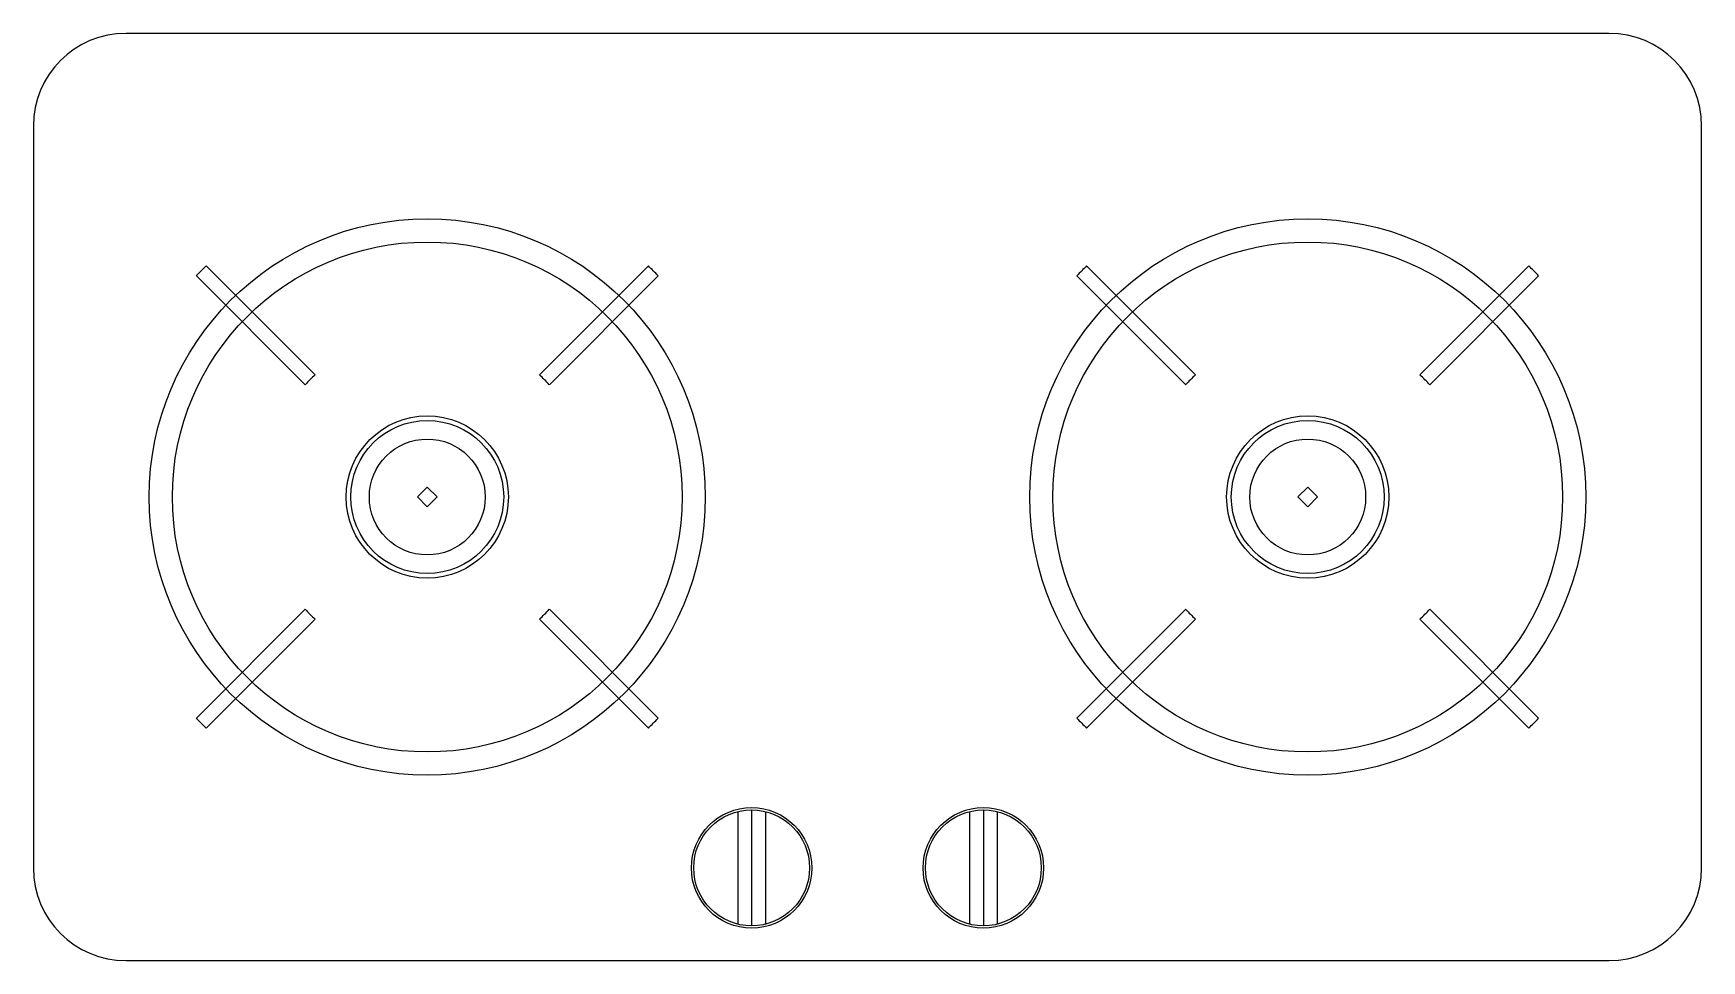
# Model space of a CAD drawing. Extents: x 11755 to 12475, y 8157 to 8557.
import ezdxf

# ---------------------------------------------------------------- set-up
doc = ezdxf.new("R2010")
doc.units = 0
doc.header["$MEASUREMENT"] = 0
doc.layers.get('0').update_dxf_attribs({"linetype": 'CONTINUOUS'})

msp = doc.modelspace()

# ---------------------------------------------------------------- linework, layer by layer
at = {"color": 2}
for p, q in [((12434.86, 8556.99), (11794.86, 8556.99)), ((11754.86, 8516.99), (11754.86, 8196.99)), ((12474.86, 8196.99), (12474.86, 8516.99)), ((11876.42, 8409.67), (11829.44, 8456.65)), ((11973.3, 8409.67), (12020.28, 8456.65)), ((12256.42, 8409.67), (12209.44, 8456.65)), ((12353.3, 8409.67), (12400.28, 8456.65)), ((11872.18, 8405.43), (11825.2, 8452.41)), ((11977.55, 8405.43), (12024.52, 8452.41)), ((12252.18, 8405.43), (12205.2, 8452.41)), ((12357.55, 8405.43), (12404.52, 8452.41)), ((11920.62, 8356.99), (11924.86, 8361.23)), ((11929.1, 8356.99), (11924.86, 8361.23)), ((12300.62, 8356.99), (12304.86, 8361.23)), ((12309.1, 8356.99), (12304.86, 8361.23)), ((11924.86, 8352.75), (11920.62, 8356.99)), ((11924.86, 8352.75), (11929.1, 8356.99)), ((12304.86, 8352.75), (12300.62, 8356.99)), ((12304.86, 8352.75), (12309.1, 8356.99)), ((11825.2, 8261.57), (11872.18, 8308.55)), ((11829.44, 8257.33), (11876.42, 8304.3)), ((12020.28, 8257.33), (11973.3, 8304.3)), ((12024.52, 8261.57), (11977.55, 8308.55)), ((12205.2, 8261.57), (12252.18, 8308.55)), ((12209.44, 8257.33), (12256.42, 8304.3)), ((12400.28, 8257.33), (12353.3, 8304.3)), ((12404.52, 8261.57), (12357.55, 8308.55)), ((12058.86, 8221.26), (12058.86, 8172.72)), ((12064.86, 8221.99), (12064.86, 8171.99)), ((12070.86, 8221.26), (12070.86, 8172.72)), ((12158.86, 8221.26), (12158.86, 8172.72)), ((12164.86, 8221.99), (12164.86, 8171.99)), ((12170.86, 8221.26), (12170.86, 8172.72)), ((11794.86, 8156.99), (12434.86, 8156.99))]:
    msp.add_line(p, q, dxfattribs=at)
for centre, radius in [((11924.86, 8356.99), 120), ((12304.86, 8356.99), 120), ((11924.86, 8356.99), 110), ((12304.86, 8356.99), 110), ((11924.86, 8356.99), 35), ((11924.86, 8356.99), 33), ((12304.86, 8356.99), 35), ((12304.86, 8356.99), 33), ((11924.86, 8356.99), 25), ((12304.86, 8356.99), 25), ((12064.86, 8196.99), 26), ((12164.86, 8196.99), 26), ((12064.86, 8196.99), 25), ((12164.86, 8196.99), 25)]:
    msp.add_circle(centre, radius, dxfattribs=at)
for centre, radius, start, end in [((11794.86, 8516.99), 40, 90, 180), ((12434.86, 8516.99), 40, 0, 90), ((11924.86, 8356.99), 137.98, 133.75412, 136.24588), ((11924.86, 8356.99), 137.98, 43.75412, 46.24588), ((12304.86, 8356.99), 137.98, 133.75412, 136.24588), ((12304.86, 8356.99), 137.98, 43.75412, 46.24588), ((11924.86, 8356.99), 71.57, 132.59761, 137.40239), ((11924.86, 8356.99), 71.57, 42.59761, 47.40239), ((12304.86, 8356.99), 71.57, 132.59761, 137.40239), ((12304.86, 8356.99), 71.57, 42.59761, 47.40239), ((11924.86, 8356.99), 71.57, 222.59761, 227.40239), ((11924.86, 8356.99), 71.57, 312.59761, 317.40239), ((12304.86, 8356.99), 71.57, 222.59761, 227.40239), ((12304.86, 8356.99), 71.57, 312.59761, 317.40239), ((11924.86, 8356.99), 137.98, 223.75412, 226.24588), ((11924.86, 8356.99), 137.98, 313.75412, 316.24588), ((12304.86, 8356.99), 137.98, 223.75412, 226.24588), ((12304.86, 8356.99), 137.98, 313.75412, 316.24588), ((11794.86, 8196.99), 40, 180, 270), ((12434.86, 8196.99), 40, 270, 0)]:
    msp.add_arc(centre, radius, start, end, dxfattribs=at)

doc.saveas('drawing.dxf')
